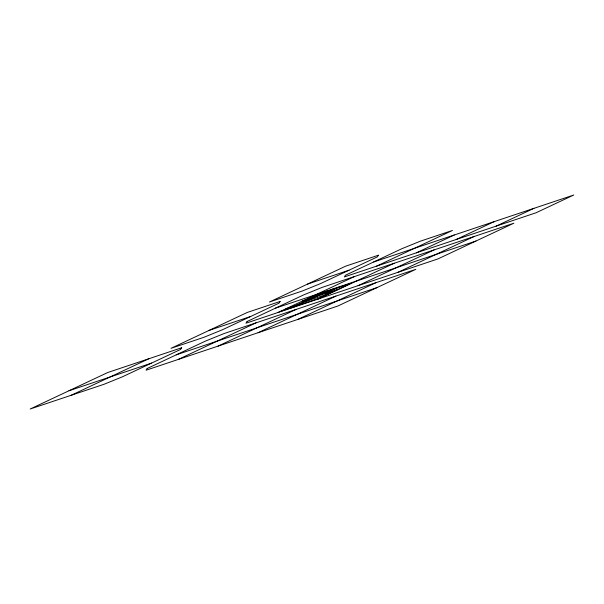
<?xml version="1.0" encoding="UTF-8"?>
<svg xmlns="http://www.w3.org/2000/svg" width="604" height="604" viewBox="0 0 604 604"><rect width="100%" height="100%" fill="white"/><g stroke="black" fill="none" stroke-linecap="round" stroke-linejoin="round"><path stroke-width="0.91" d="M71.212 395.265L148.826 358.753M178.263 359.433L255.99 322.868M278.165 312.434L354.299 276.617M376.503 266.175L452.426 230.456L420.361 241.185L401.826 248.72L345.465 275.235L344.371 276.926L536.005 212.789L573.8 195.001L373.634 261.977M308.516 298.995L322.377 292.472M314.684 296.926L328.546 290.403M328.032 290.954L294.963 306.538L280.158 311.498M320.852 294.858L334.714 288.334M340.882 286.273L324.695 293.952L337.04 289.814M218.15 346.084L295.937 309.482M318.112 299.048L394.193 263.261M416.367 252.827L454.276 235.001M258.059 332.728L335.892 296.103M358.066 285.669L434.072 249.913M456.231 239.486L494.11 221.668M297.953 319.373L375.862 282.717M398.036 272.283L473.966 236.564M496.118 226.138L533.936 208.342M307.564 284.084L349.044 270.207M209.135 330.38L250.713 316.458M275.364 308.206L475.929 241.056M302.34 301.064L327.021 292.797M305.835 301.396L328.719 293.725M285.7 308.893L300.505 303.933M68.992 390.75L151.551 363.102M176.202 354.85L376.851 287.663M147.157 368.516L146.062 370.214L337.832 306.024L415.816 269.331L223.774 333.657L205.239 341.192L147.157 368.516M181.661 347.761L180.566 349.459L122.514 376.76L104.009 384.287L30.2 408.999L107.754 372.509L181.661 347.761M247.074 321.517L245.971 323.216L437.991 258.897L513.876 223.201L322.174 287.368L303.646 294.903L247.074 321.517M280.12 301.449L279.025 303.14L222.393 329.784L203.858 337.319L171 348.319L247.27 312.442L280.12 301.449M378.429 255.205L377.274 256.919L320.822 283.48L302.294 291.015L269.444 302.008L345.662 266.16L378.429 255.205M322.929 292.661L290.456 307.942L318.421 298.572L350.901 283.291L322.929 292.661"/></g></svg>
